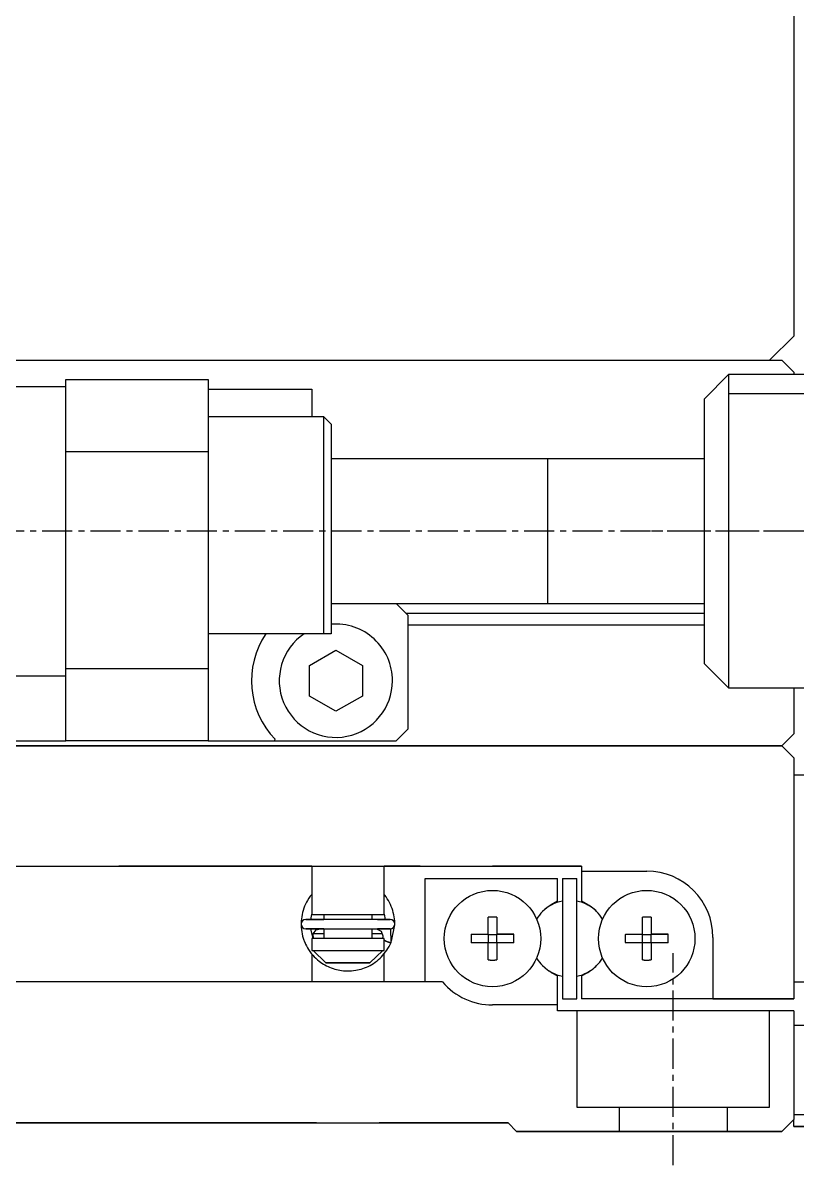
# Model space of a CAD drawing. Extents: x 431 to 680, y 131 to 323.
# Drawn here: x 474.07 to 506.2, y 179.55 to 226.94 of the extents above; entities that cross this region are included whole.
import ezdxf

# ---------------------------------------------------------------- set-up
doc = ezdxf.new("R2010")
doc.units = 0
doc.linetypes.add('CENTER', pattern=[2, 1.25, -0.25, 0.25, -0.25])
doc.layers.get('0').update_dxf_attribs({"linetype": 'CONTINUOUS'})
doc.layers.add('CENTER', color=1, linetype='CENTER')

msp = doc.modelspace()

# ---------------------------------------------------------------- linework, layer by layer
at = {"color": 7, "linetype": 'CONTINUOUS'}
for p, q in [((506.058, 296.947), (506.058, 213.947)), ((505.058, 212.947), (506.058, 213.947)), ((446.558, 212.947), (505.558, 212.947)), ((506.058, 212.447), (505.558, 212.947)), ((506.058, 212.447), (505.558, 212.947)), ((503.358, 212.347), (502.358, 211.347)), ((515.358, 212.347), (503.358, 212.347)), ((503.358, 212.347), (503.358, 205.789)), ((506.058, 212.447), (506.058, 212.347)), ((506.058, 212.447), (506.058, 212.347)), ((475.858, 212.147), (481.758, 212.147)), ((475.858, 209.147), (475.858, 212.147)), ((481.758, 212.147), (481.758, 209.147)), ((475.858, 211.847), (472.358, 211.847)), ((481.758, 211.747), (486.058, 211.747)), ((486.058, 211.747), (486.058, 210.597)), ((502.358, 205.798), (502.358, 211.347)), ((486.558, 210.597), (481.758, 210.597)), ((486.858, 210.297), (486.558, 210.597)), ((486.558, 201.597), (486.558, 210.597)), ((486.858, 210.297), (486.858, 201.597)), ((481.758, 209.147), (475.858, 209.147)), ((475.858, 200.147), (475.858, 209.147)), ((481.758, 209.147), (481.758, 200.147)), ((495.858, 208.847), (486.858, 208.847)), ((495.858, 208.847), (495.853, 208.847)), ((495.858, 205.98), (495.858, 208.847)), ((495.863, 208.847), (495.858, 208.847)), ((502.358, 208.847), (495.858, 208.847)), ((495.858, 205.847), (495.858, 205.98)), ((495.858, 205.69), (495.858, 205.847)), ((502.358, 200.347), (502.358, 205.798)), ((503.358, 205.789), (503.358, 199.347)), ((495.858, 202.847), (495.858, 205.69)), ((486.858, 202.847), (495.858, 202.847)), ((490.058, 202.347), (489.558, 202.847)), ((489.958, 202.447), (502.358, 202.447)), ((495.853, 202.847), (495.858, 202.847)), ((495.858, 202.847), (495.863, 202.847)), ((495.858, 202.847), (502.358, 202.847)), ((490.058, 197.647), (490.058, 202.347)), ((502.358, 201.947), (490.058, 201.947)), ((486.558, 201.597), (481.758, 201.597)), ((486.858, 201.597), (486.558, 201.597)), ((485.958, 200.283), (487.058, 200.918)), ((487.058, 200.918), (488.158, 200.283)), ((475.858, 197.147), (475.858, 200.147)), ((475.858, 200.147), (481.758, 200.147)), ((481.758, 200.147), (481.758, 197.147)), ((485.958, 199.012), (485.958, 200.283)), ((488.158, 200.283), (488.158, 199.012)), ((502.358, 200.347), (503.358, 199.347)), ((472.358, 199.847), (475.858, 199.847)), ((503.358, 199.347), (515.358, 199.347)), ((506.058, 199.347), (506.058, 197.447)), ((487.058, 198.377), (485.958, 199.012)), ((488.158, 199.012), (487.058, 198.377)), ((489.558, 197.147), (490.058, 197.647)), ((484.51, 197.147), (484.54, 197.217)), ((505.558, 196.947), (506.058, 197.447)), ((506.058, 197.447), (505.558, 196.947)), ((505.558, 196.947), (505.908, 197.297)), ((505.908, 197.297), (505.558, 196.947)), ((505.558, 196.947), (446.558, 196.947)), ((446.558, 196.947), (505.558, 196.947)), ((473.105, 197.147), (475.858, 197.147)), ((481.758, 197.147), (475.858, 197.147)), ((481.758, 197.147), (484.51, 197.147)), ((484.51, 197.147), (489.558, 197.147)), ((505.558, 196.947), (506.058, 196.447)), ((506.058, 196.447), (506.058, 186.447)), ((506.058, 195.747), (522.558, 195.747)), ((454.858, 191.947), (497.258, 191.947)), ((486.058, 191.947), (478.058, 191.947)), ((486.058, 191.947), (486.058, 189.947)), ((489.058, 189.947), (489.058, 191.947)), ((490.558, 191.947), (489.058, 191.947)), ((497.258, 191.947), (493.558, 191.947)), ((497.258, 191.947), (497.258, 191.747)), ((497.258, 191.747), (499.958, 191.747)), ((497.258, 191.747), (499.958, 191.747)), ((497.258, 191.747), (497.258, 190.498)), ((490.758, 191.447), (496.258, 191.447)), ((490.758, 187.147), (490.758, 191.447)), ((496.258, 190.498), (496.258, 191.447)), ((496.458, 191.447), (497.058, 191.447)), ((496.458, 191.447), (496.458, 186.447)), ((497.058, 186.447), (497.058, 191.447)), ((485.881, 190.531), (485.838, 190.453)), ((485.936, 190.618), (485.881, 190.531)), ((485.995, 190.703), (485.936, 190.618)), ((486.058, 190.783), (485.995, 190.703)), ((489.086, 190.748), (489.058, 190.783)), ((489.14, 190.676), (489.086, 190.748)), ((489.191, 190.602), (489.14, 190.676)), ((489.238, 190.525), (489.191, 190.602)), ((485.7, 190.12), (485.676, 190.034)), ((485.729, 190.206), (485.7, 190.12)), ((485.761, 190.29), (485.729, 190.206)), ((485.797, 190.372), (485.761, 190.29)), ((485.838, 190.453), (485.797, 190.372)), ((489.281, 190.446), (489.238, 190.525)), ((489.321, 190.365), (489.281, 190.446)), ((489.357, 190.283), (489.321, 190.365)), ((489.389, 190.199), (489.357, 190.283)), ((489.417, 190.113), (489.389, 190.199)), ((489.441, 190.027), (489.417, 190.113)), ((496.258, 190.498), (495.998, 190.348)), ((496.258, 190.498), (495.998, 190.348)), ((497.518, 190.348), (497.258, 190.498)), ((497.258, 190.498), (497.518, 190.348)), ((485.615, 189.589), (485.614, 189.573)), ((485.619, 189.679), (485.615, 189.589)), ((485.627, 189.768), (485.619, 189.679)), ((485.639, 189.857), (485.627, 189.768)), ((485.656, 189.946), (485.639, 189.857)), ((485.676, 190.034), (485.656, 189.946)), ((485.808, 189.742), (486.558, 189.742)), ((489.308, 189.742), (485.808, 189.742)), ((486.014, 189.743), (486.054, 189.948)), ((486.054, 189.948), (486.058, 189.961)), ((486.058, 189.947), (489.058, 189.947)), ((486.058, 189.947), (486.558, 189.947)), ((486.558, 189.947), (488.558, 189.947)), ((486.558, 189.947), (486.558, 189.742)), ((486.558, 189.947), (488.558, 189.947)), ((488.558, 189.947), (489.058, 189.947)), ((488.558, 189.742), (488.558, 189.947)), ((488.783, 189.742), (489.308, 189.742)), ((489.058, 189.959), (489.102, 189.743)), ((489.462, 189.939), (489.441, 190.027)), ((489.478, 189.85), (489.462, 189.939)), ((489.49, 189.761), (489.478, 189.85)), ((489.498, 189.672), (489.49, 189.761)), ((489.501, 189.582), (489.498, 189.672)), ((489.501, 189.572), (489.501, 189.582)), ((493.378, 189.127), (493.378, 189.834)), ((493.738, 189.834), (493.738, 189.127)), ((499.778, 189.127), (499.778, 189.834)), ((500.138, 189.834), (500.138, 189.127)), ((485.614, 189.521), (485.615, 189.499)), ((485.615, 189.499), (485.619, 189.409)), ((485.619, 189.409), (485.627, 189.319)), ((485.627, 189.319), (485.64, 189.23)), ((485.64, 189.23), (485.657, 189.142)), ((485.657, 189.142), (485.678, 189.054)), ((485.808, 189.352), (489.308, 189.352)), ((486.558, 189.352), (485.808, 189.352)), ((486.122, 188.947), (486.014, 189.352)), ((486.119, 189.143), (486.246, 189.306)), ((486.128, 188.936), (486.119, 189.143)), ((486.558, 189.147), (486.12, 189.147)), ((486.246, 189.306), (486.409, 189.352)), ((486.558, 189.352), (486.558, 188.947)), ((488.558, 188.947), (488.558, 189.352)), ((488.998, 189.147), (488.558, 189.147)), ((488.749, 189.352), (488.932, 189.258)), ((489.308, 189.352), (488.783, 189.352)), ((488.932, 189.258), (489.012, 189.068)), ((489.348, 188.787), (489.334, 189.354)), ((489.368, 188.84), (489.501, 189.519)), ((492.671, 189.127), (493.378, 189.127)), ((492.671, 189.127), (493.378, 189.127)), ((493.388, 189.117), (493.378, 189.127)), ((493.388, 188.778), (493.388, 189.117)), ((493.388, 189.117), (493.727, 189.117)), ((493.727, 189.117), (493.738, 189.127)), ((493.727, 189.117), (493.727, 188.778)), ((493.738, 189.127), (494.444, 189.127)), ((494.444, 189.127), (493.738, 189.127)), ((499.071, 189.127), (499.778, 189.127)), ((499.071, 189.127), (499.778, 189.127)), ((499.788, 189.117), (499.778, 189.127)), ((499.788, 188.778), (499.788, 189.117)), ((499.788, 189.117), (500.127, 189.117)), ((500.127, 189.117), (500.138, 189.127)), ((500.127, 189.117), (500.127, 188.778)), ((500.138, 189.127), (500.844, 189.127)), ((500.844, 189.127), (500.138, 189.127)), ((485.678, 189.054), (485.703, 188.968)), ((485.703, 188.968), (485.732, 188.883)), ((485.732, 188.883), (485.764, 188.8)), ((485.747, 188.842), (485.769, 188.783)), ((485.764, 188.8), (485.8, 188.719)), ((485.8, 188.719), (485.839, 188.641)), ((485.839, 188.641), (485.881, 188.565)), ((486.058, 188.947), (486.058, 188.447)), ((489.058, 188.947), (486.058, 188.947)), ((489.012, 189.068), (488.989, 188.939)), ((489.058, 188.447), (489.058, 188.947)), ((489.11, 188.849), (489.058, 188.876)), ((489.12, 188.845), (489.11, 188.849)), ((489.343, 188.778), (489.12, 188.845)), ((489.266, 188.62), (489.308, 188.702)), ((489.308, 188.702), (489.347, 188.788)), ((489.333, 188.755), (489.346, 188.785)), ((489.342, 188.783), (489.343, 188.778)), ((493.378, 188.767), (492.671, 188.767)), ((493.388, 188.778), (493.378, 188.767)), ((493.378, 188.061), (493.378, 188.767)), ((493.727, 188.778), (493.388, 188.778)), ((493.727, 188.778), (493.738, 188.767)), ((493.738, 188.767), (493.738, 188.061)), ((494.444, 188.767), (493.738, 188.767)), ((499.778, 188.767), (499.071, 188.767)), ((499.788, 188.778), (499.778, 188.767)), ((499.778, 188.061), (499.778, 188.767)), ((500.127, 188.778), (499.788, 188.778)), ((500.127, 188.778), (500.138, 188.767)), ((500.138, 188.767), (500.138, 188.061)), ((500.844, 188.767), (500.138, 188.767)), ((502.708, 188.997), (502.708, 186.447)), ((485.881, 188.565), (485.926, 188.492)), ((485.926, 188.492), (485.98, 188.412)), ((485.98, 188.412), (486.038, 188.335)), ((486.038, 188.335), (486.099, 188.263)), ((486.058, 188.447), (486.112, 188.447)), ((486.058, 188.311), (486.058, 187.147)), ((486.099, 188.263), (486.163, 188.194)), ((486.112, 188.447), (489.003, 188.447)), ((486.641, 187.947), (486.112, 188.447)), ((486.163, 188.194), (486.229, 188.129)), ((489.003, 188.447), (488.474, 187.947)), ((488.895, 188.136), (488.954, 188.195)), ((488.954, 188.195), (489.012, 188.258)), ((489.003, 188.447), (489.058, 188.447)), ((489.012, 188.258), (489.068, 188.324)), ((489.058, 187.147), (489.058, 188.311)), ((489.068, 188.324), (489.121, 188.393)), ((489.121, 188.393), (489.172, 188.465)), ((489.172, 188.465), (489.221, 188.541)), ((489.221, 188.541), (489.266, 188.62)), ((486.229, 188.129), (486.298, 188.068)), ((486.298, 188.068), (486.368, 188.011)), ((486.368, 188.011), (486.424, 187.969)), ((486.424, 187.969), (486.482, 187.929)), ((486.482, 187.929), (486.54, 187.892)), ((486.54, 187.892), (486.603, 187.854)), ((486.603, 187.854), (486.673, 187.816)), ((488.474, 187.947), (486.641, 187.947)), ((486.641, 187.947), (488.474, 187.947)), ((486.673, 187.816), (486.733, 187.787)), ((486.733, 187.787), (486.797, 187.759)), ((486.797, 187.759), (486.866, 187.731)), ((486.866, 187.731), (486.939, 187.705)), ((486.939, 187.705), (487.016, 187.681)), ((488.101, 187.681), (488.175, 187.705)), ((488.175, 187.705), (488.25, 187.731)), ((488.25, 187.731), (488.325, 187.762)), ((488.325, 187.762), (488.4, 187.796)), ((488.4, 187.796), (488.475, 187.834)), ((488.475, 187.834), (488.55, 187.876)), ((488.55, 187.876), (488.622, 187.921)), ((488.622, 187.921), (488.694, 187.97)), ((488.694, 187.97), (488.765, 188.023)), ((488.765, 188.023), (488.833, 188.081)), ((488.833, 188.081), (488.895, 188.136)), ((487.016, 187.681), (487.082, 187.663)), ((487.082, 187.663), (487.151, 187.647)), ((487.151, 187.647), (487.223, 187.633)), ((487.223, 187.633), (487.298, 187.621)), ((487.298, 187.621), (487.376, 187.612)), ((487.376, 187.612), (487.456, 187.607)), ((487.456, 187.607), (487.539, 187.604)), ((487.539, 187.604), (487.622, 187.605)), ((487.622, 187.605), (487.708, 187.609)), ((487.708, 187.609), (487.796, 187.618)), ((487.796, 187.618), (487.885, 187.631)), ((487.885, 187.631), (487.956, 187.645)), ((487.956, 187.645), (488.028, 187.662)), ((488.028, 187.662), (488.101, 187.681)), ((495.998, 187.547), (496.258, 187.397)), ((496.258, 186.197), (496.258, 187.397)), ((497.258, 187.397), (497.518, 187.547)), ((497.258, 187.397), (497.258, 186.447)), ((491.479, 187.147), (460.637, 187.147)), ((506.058, 187.147), (522.558, 187.147)), ((506.058, 187.147), (511.058, 187.147)), ((496.458, 186.447), (497.058, 186.447)), ((496.458, 186.447), (497.058, 186.447)), ((502.708, 186.447), (497.258, 186.447)), ((502.708, 186.447), (497.258, 186.447)), ((502.708, 186.447), (505.558, 186.447)), ((505.558, 186.447), (502.708, 186.447)), ((506.058, 186.447), (505.558, 186.447)), ((505.558, 186.447), (506.058, 186.447)), ((496.258, 186.197), (493.558, 186.197)), ((496.258, 185.947), (496.258, 186.197)), ((505.558, 185.947), (496.258, 185.947)), ((506.058, 185.947), (505.558, 185.947)), ((506.058, 185.947), (506.058, 181.447)), ((506.558, 185.347), (506.058, 185.347)), ((506.058, 181.647), (508.558, 181.647)), ((457.908, 181.297), (494.208, 181.297)), ((486.258, 181.297), (465.858, 181.297)), ((474.078, 181.297), (476.078, 181.297)), ((474.078, 181.297), (478.078, 181.297)), ((476.078, 181.297), (478.078, 181.297)), ((494.208, 181.297), (488.858, 181.297)), ((494.208, 181.297), (494.558, 180.947)), ((494.558, 180.947), (494.208, 181.297)), ((505.558, 180.947), (506.058, 181.447)), ((505.558, 180.947), (506.058, 181.447)), ((506.058, 181.147), (506.058, 181.447)), ((508.558, 181.147), (506.058, 181.147)), ((506.058, 181.147), (508.558, 181.147)), ((505.558, 180.947), (494.558, 180.947)), ((494.558, 180.947), (505.558, 180.947)), ((498.808, 180.947), (501.058, 180.947)), ((498.808, 180.947), (501.058, 180.947)), ((498.808, 180.947), (503.308, 180.947)), ((498.808, 180.947), (503.308, 180.947)), ((501.058, 180.947), (503.308, 180.947)), ((501.058, 180.947), (503.308, 180.947))]:
    msp.add_line(p, q, dxfattribs=at)
at = {"color": 3, "linetype": 'CONTINUOUS'}
for p, q in [((515.358, 211.547), (503.358, 211.547)), ((497.058, 185.947), (497.058, 181.947)), ((505.058, 181.947), (505.058, 185.947)), ((497.058, 181.947), (505.058, 181.947)), ((498.808, 181.947), (498.808, 180.947)), ((503.308, 180.947), (503.308, 181.947))]:
    msp.add_line(p, q, dxfattribs=at)
at = {"color": 7, "linetype": 'CONTINUOUS'}
for points in [[(493.738, 189.835, 0), (493.734, 189.835, 0), (493.732, 189.835, 0), (493.73, 189.835, 0), (493.726, 189.835, 0), (493.724, 189.835, 0), (493.72, 189.835, 0), (493.718, 189.835, 0), (493.716, 189.835, 0), (493.712, 189.835, 0), (493.71, 189.835, 0), (493.706, 189.835, 0), (493.704, 189.835, 0), (493.702, 189.835, 0), (493.698, 189.835, 0), (493.696, 189.835, 0), (493.692, 189.835, 0), (493.69, 189.835, 0), (493.688, 189.835, 0), (493.684, 189.835, 0), (493.682, 189.835, 0), (493.678, 189.835, 0), (493.676, 189.835, 0), (493.674, 189.835, 0), (493.67, 189.835, 0), (493.668, 189.835, 0), (493.664, 189.835, 0), (493.662, 189.835, 0), (493.66, 189.835, 0), (493.656, 189.835, 0), (493.654, 189.835, 0), (493.65, 189.835, 0), (493.648, 189.835, 0), (493.644, 189.835, 0), (493.642, 189.835, 0), (493.64, 189.837, 0), (493.636, 189.837, 0), (493.634, 189.837, 0), (493.63, 189.837, 0), (493.628, 189.837, 0), (493.626, 189.837, 0), (493.622, 189.837, 0), (493.62, 189.837, 0), (493.616, 189.837, 0), (493.614, 189.837, 0), (493.612, 189.837, 0), (493.608, 189.837, 0), (493.606, 189.837, 0), (493.602, 189.837, 0), (493.6, 189.837, 0), (493.598, 189.837, 0), (493.594, 189.837, 0), (493.592, 189.837, 0), (493.588, 189.837, 0), (493.586, 189.837, 0), (493.584, 189.837, 0), (493.58, 189.837, 0), (493.578, 189.837, 0), (493.574, 189.837, 0), (493.572, 189.837, 0), (493.57, 189.837, 0), (493.566, 189.837, 0), (493.564, 189.837, 0), (493.56, 189.837, 0), (493.558, 189.837, 0), (493.554, 189.837, 0), (493.552, 189.837, 0), (493.55, 189.837, 0), (493.546, 189.837, 0), (493.544, 189.837, 0), (493.54, 189.837, 0), (493.538, 189.837, 0), (493.536, 189.837, 0), (493.532, 189.837, 0), (493.53, 189.837, 0), (493.526, 189.837, 0), (493.524, 189.837, 0), (493.522, 189.837, 0), (493.518, 189.837, 0), (493.516, 189.837, 0), (493.512, 189.837, 0), (493.51, 189.837, 0), (493.508, 189.837, 0), (493.504, 189.837, 0), (493.502, 189.837, 0), (493.498, 189.837, 0), (493.496, 189.837, 0), (493.494, 189.837, 0), (493.49, 189.837, 0), (493.488, 189.837, 0), (493.484, 189.837, 0), (493.482, 189.837, 0), (493.478, 189.837, 0), (493.476, 189.837, 0), (493.474, 189.835, 0), (493.47, 189.835, 0), (493.468, 189.835, 0), (493.464, 189.835, 0), (493.462, 189.835, 0), (493.46, 189.835, 0), (493.456, 189.835, 0), (493.454, 189.835, 0), (493.45, 189.835, 0), (493.448, 189.835, 0), (493.446, 189.835, 0), (493.442, 189.835, 0), (493.44, 189.835, 0), (493.436, 189.835, 0), (493.434, 189.835, 0), (493.432, 189.835, 0), (493.428, 189.835, 0), (493.426, 189.835, 0), (493.422, 189.835, 0), (493.42, 189.835, 0), (493.418, 189.835, 0), (493.414, 189.835, 0), (493.412, 189.835, 0), (493.408, 189.835, 0), (493.406, 189.835, 0), (493.404, 189.835, 0), (493.4, 189.835, 0), (493.398, 189.835, 0), (493.394, 189.835, 0), (493.392, 189.835, 0), (493.39, 189.835, 0), (493.386, 189.835, 0), (493.384, 189.835, 0), (493.38, 189.835, 0), (493.378, 189.835, 0)], [(500.138, 189.835, 0), (500.134, 189.835, 0), (500.132, 189.835, 0), (500.13, 189.835, 0), (500.126, 189.835, 0), (500.124, 189.835, 0), (500.12, 189.835, 0), (500.118, 189.835, 0), (500.116, 189.835, 0), (500.112, 189.835, 0), (500.11, 189.835, 0), (500.106, 189.835, 0), (500.104, 189.835, 0), (500.102, 189.835, 0), (500.098, 189.835, 0), (500.096, 189.835, 0), (500.092, 189.835, 0), (500.09, 189.835, 0), (500.088, 189.835, 0), (500.084, 189.835, 0), (500.082, 189.835, 0), (500.078, 189.835, 0), (500.076, 189.835, 0), (500.074, 189.835, 0), (500.07, 189.835, 0), (500.068, 189.835, 0), (500.064, 189.835, 0), (500.062, 189.835, 0), (500.06, 189.835, 0), (500.056, 189.835, 0), (500.054, 189.835, 0), (500.05, 189.835, 0), (500.048, 189.835, 0), (500.044, 189.835, 0), (500.042, 189.835, 0), (500.04, 189.837, 0), (500.036, 189.837, 0), (500.034, 189.837, 0), (500.03, 189.837, 0), (500.028, 189.837, 0), (500.026, 189.837, 0), (500.022, 189.837, 0), (500.02, 189.837, 0), (500.016, 189.837, 0), (500.014, 189.837, 0), (500.012, 189.837, 0), (500.008, 189.837, 0), (500.006, 189.837, 0), (500.002, 189.837, 0), (500, 189.837, 0), (499.998, 189.837, 0), (499.994, 189.837, 0), (499.992, 189.837, 0), (499.988, 189.837, 0), (499.986, 189.837, 0), (499.984, 189.837, 0), (499.98, 189.837, 0), (499.978, 189.837, 0), (499.974, 189.837, 0), (499.972, 189.837, 0), (499.97, 189.837, 0), (499.966, 189.837, 0), (499.964, 189.837, 0), (499.96, 189.837, 0), (499.958, 189.837, 0), (499.954, 189.837, 0), (499.952, 189.837, 0), (499.95, 189.837, 0), (499.946, 189.837, 0), (499.944, 189.837, 0), (499.94, 189.837, 0), (499.938, 189.837, 0), (499.936, 189.837, 0), (499.932, 189.837, 0), (499.93, 189.837, 0), (499.926, 189.837, 0), (499.924, 189.837, 0), (499.922, 189.837, 0), (499.918, 189.837, 0), (499.916, 189.837, 0), (499.912, 189.837, 0), (499.91, 189.837, 0), (499.908, 189.837, 0), (499.904, 189.837, 0), (499.902, 189.837, 0), (499.898, 189.837, 0), (499.896, 189.837, 0), (499.894, 189.837, 0), (499.89, 189.837, 0), (499.888, 189.837, 0), (499.884, 189.837, 0), (499.882, 189.837, 0), (499.878, 189.837, 0), (499.876, 189.837, 0), (499.874, 189.835, 0), (499.87, 189.835, 0), (499.868, 189.835, 0), (499.864, 189.835, 0), (499.862, 189.835, 0), (499.86, 189.835, 0), (499.856, 189.835, 0), (499.854, 189.835, 0), (499.85, 189.835, 0), (499.848, 189.835, 0), (499.846, 189.835, 0), (499.842, 189.835, 0), (499.84, 189.835, 0), (499.836, 189.835, 0), (499.834, 189.835, 0), (499.832, 189.835, 0), (499.828, 189.835, 0), (499.826, 189.835, 0), (499.822, 189.835, 0), (499.82, 189.835, 0), (499.818, 189.835, 0), (499.814, 189.835, 0), (499.812, 189.835, 0), (499.808, 189.835, 0), (499.806, 189.835, 0), (499.804, 189.835, 0), (499.8, 189.835, 0), (499.798, 189.835, 0), (499.794, 189.835, 0), (499.792, 189.835, 0), (499.79, 189.835, 0), (499.786, 189.835, 0), (499.784, 189.835, 0), (499.78, 189.835, 0), (499.778, 189.835, 0)], [(492.672, 189.127, 0), (492.672, 189.125, 0), (492.672, 189.123, 0), (492.672, 189.119, 0), (492.672, 189.117, 0), (492.672, 189.113, 0), (492.672, 189.111, 0), (492.67, 189.109, 0), (492.67, 189.105, 0), (492.67, 189.103, 0), (492.67, 189.099, 0), (492.67, 189.097, 0), (492.67, 189.095, 0), (492.67, 189.091, 0), (492.67, 189.089, 0), (492.67, 189.085, 0), (492.67, 189.083, 0), (492.67, 189.081, 0), (492.67, 189.077, 0), (492.67, 189.075, 0), (492.67, 189.071, 0), (492.67, 189.069, 0), (492.67, 189.067, 0), (492.67, 189.063, 0), (492.67, 189.061, 0), (492.67, 189.057, 0), (492.67, 189.055, 0), (492.67, 189.051, 0), (492.67, 189.049, 0), (492.67, 189.047, 0), (492.67, 189.043, 0), (492.67, 189.041, 0), (492.67, 189.037, 0), (492.67, 189.035, 0), (492.67, 189.033, 0), (492.67, 189.029, 0), (492.67, 189.027, 0), (492.67, 189.023, 0), (492.67, 189.021, 0), (492.67, 189.019, 0), (492.67, 189.015, 0), (492.67, 189.013, 0), (492.67, 189.009, 0), (492.67, 189.007, 0), (492.67, 189.005, 0), (492.67, 189.001, 0), (492.67, 188.999, 0), (492.67, 188.995, 0), (492.67, 188.993, 0), (492.67, 188.991, 0), (492.67, 188.987, 0), (492.67, 188.985, 0), (492.67, 188.981, 0), (492.67, 188.979, 0), (492.67, 188.977, 0), (492.67, 188.973, 0), (492.67, 188.971, 0), (492.67, 188.967, 0), (492.67, 188.965, 0), (492.67, 188.961, 0), (492.67, 188.959, 0), (492.67, 188.957, 0), (492.67, 188.953, 0), (492.67, 188.951, 0), (492.67, 188.947, 0), (492.67, 188.945, 0), (492.67, 188.943, 0), (492.67, 188.939, 0), (492.67, 188.937, 0), (492.67, 188.933, 0), (492.67, 188.931, 0), (492.67, 188.929, 0), (492.67, 188.925, 0), (492.67, 188.923, 0), (492.67, 188.919, 0), (492.67, 188.917, 0), (492.67, 188.915, 0), (492.67, 188.911, 0), (492.67, 188.909, 0), (492.67, 188.905, 0), (492.67, 188.903, 0), (492.67, 188.901, 0), (492.67, 188.897, 0), (492.67, 188.895, 0), (492.67, 188.891, 0), (492.67, 188.889, 0), (492.67, 188.885, 0), (492.67, 188.883, 0), (492.67, 188.881, 0), (492.67, 188.877, 0), (492.67, 188.875, 0), (492.67, 188.871, 0), (492.67, 188.869, 0), (492.67, 188.867, 0), (492.67, 188.863, 0), (492.67, 188.861, 0), (492.67, 188.857, 0), (492.67, 188.855, 0), (492.67, 188.853, 0), (492.67, 188.849, 0), (492.67, 188.847, 0), (492.67, 188.843, 0), (492.67, 188.841, 0), (492.67, 188.839, 0), (492.67, 188.835, 0), (492.67, 188.833, 0), (492.67, 188.829, 0), (492.67, 188.827, 0), (492.67, 188.825, 0), (492.67, 188.821, 0), (492.67, 188.819, 0), (492.67, 188.815, 0), (492.67, 188.813, 0), (492.67, 188.811, 0), (492.67, 188.807, 0), (492.67, 188.805, 0), (492.67, 188.801, 0), (492.67, 188.799, 0), (492.67, 188.795, 0), (492.67, 188.793, 0), (492.67, 188.791, 0), (492.67, 188.787, 0), (492.672, 188.785, 0), (492.672, 188.781, 0), (492.672, 188.779, 0), (492.672, 188.777, 0), (492.672, 188.773, 0), (492.672, 188.771, 0), (492.672, 188.767, 0)], [(494.444, 188.767, 0), (494.444, 188.771, 0), (494.444, 188.773, 0), (494.444, 188.777, 0), (494.444, 188.779, 0), (494.444, 188.781, 0), (494.444, 188.785, 0), (494.444, 188.787, 0), (494.444, 188.791, 0), (494.444, 188.793, 0), (494.444, 188.795, 0), (494.444, 188.799, 0), (494.444, 188.801, 0), (494.444, 188.805, 0), (494.446, 188.807, 0), (494.446, 188.811, 0), (494.446, 188.813, 0), (494.446, 188.815, 0), (494.446, 188.819, 0), (494.446, 188.821, 0), (494.446, 188.825, 0), (494.446, 188.827, 0), (494.446, 188.829, 0), (494.446, 188.833, 0), (494.446, 188.835, 0), (494.446, 188.839, 0), (494.446, 188.841, 0), (494.446, 188.843, 0), (494.446, 188.847, 0), (494.446, 188.849, 0), (494.446, 188.853, 0), (494.446, 188.855, 0), (494.446, 188.857, 0), (494.446, 188.861, 0), (494.446, 188.863, 0), (494.446, 188.867, 0), (494.446, 188.869, 0), (494.446, 188.871, 0), (494.446, 188.875, 0), (494.446, 188.877, 0), (494.446, 188.881, 0), (494.446, 188.883, 0), (494.446, 188.885, 0), (494.446, 188.889, 0), (494.446, 188.891, 0), (494.446, 188.895, 0), (494.446, 188.897, 0), (494.446, 188.901, 0), (494.446, 188.903, 0), (494.446, 188.905, 0), (494.446, 188.909, 0), (494.446, 188.911, 0), (494.446, 188.915, 0), (494.446, 188.917, 0), (494.446, 188.919, 0), (494.446, 188.923, 0), (494.446, 188.925, 0), (494.446, 188.929, 0), (494.446, 188.931, 0), (494.446, 188.933, 0), (494.446, 188.937, 0), (494.446, 188.939, 0), (494.446, 188.943, 0), (494.446, 188.945, 0), (494.446, 188.947, 0), (494.446, 188.951, 0), (494.446, 188.953, 0), (494.446, 188.957, 0), (494.446, 188.959, 0), (494.446, 188.961, 0), (494.446, 188.965, 0), (494.446, 188.967, 0), (494.446, 188.971, 0), (494.446, 188.973, 0), (494.446, 188.977, 0), (494.446, 188.979, 0), (494.446, 188.981, 0), (494.446, 188.985, 0), (494.446, 188.987, 0), (494.446, 188.991, 0), (494.446, 188.993, 0), (494.446, 188.995, 0), (494.446, 188.999, 0), (494.446, 189.001, 0), (494.446, 189.005, 0), (494.446, 189.007, 0), (494.446, 189.009, 0), (494.446, 189.013, 0), (494.446, 189.015, 0), (494.446, 189.019, 0), (494.446, 189.021, 0), (494.446, 189.023, 0), (494.446, 189.027, 0), (494.446, 189.029, 0), (494.446, 189.033, 0), (494.446, 189.035, 0), (494.446, 189.037, 0), (494.446, 189.041, 0), (494.446, 189.043, 0), (494.446, 189.047, 0), (494.446, 189.049, 0), (494.446, 189.051, 0), (494.446, 189.055, 0), (494.446, 189.057, 0), (494.446, 189.061, 0), (494.446, 189.063, 0), (494.446, 189.067, 0), (494.446, 189.069, 0), (494.446, 189.071, 0), (494.446, 189.075, 0), (494.446, 189.077, 0), (494.446, 189.081, 0), (494.446, 189.083, 0), (494.446, 189.085, 0), (494.446, 189.089, 0), (494.444, 189.091, 0), (494.444, 189.095, 0), (494.444, 189.097, 0), (494.444, 189.099, 0), (494.444, 189.103, 0), (494.444, 189.105, 0), (494.444, 189.109, 0), (494.444, 189.111, 0), (494.444, 189.113, 0), (494.444, 189.117, 0), (494.444, 189.119, 0), (494.444, 189.123, 0), (494.444, 189.125, 0), (494.444, 189.127, 0)], [(499.072, 189.127, 0), (499.072, 189.125, 0), (499.072, 189.123, 0), (499.072, 189.119, 0), (499.072, 189.117, 0), (499.072, 189.113, 0), (499.072, 189.111, 0), (499.07, 189.109, 0), (499.07, 189.105, 0), (499.07, 189.103, 0), (499.07, 189.099, 0), (499.07, 189.097, 0), (499.07, 189.095, 0), (499.07, 189.091, 0), (499.07, 189.089, 0), (499.07, 189.085, 0), (499.07, 189.083, 0), (499.07, 189.081, 0), (499.07, 189.077, 0), (499.07, 189.075, 0), (499.07, 189.071, 0), (499.07, 189.069, 0), (499.07, 189.067, 0), (499.07, 189.063, 0), (499.07, 189.061, 0), (499.07, 189.057, 0), (499.07, 189.055, 0), (499.07, 189.051, 0), (499.07, 189.049, 0), (499.07, 189.047, 0), (499.07, 189.043, 0), (499.07, 189.041, 0), (499.07, 189.037, 0), (499.07, 189.035, 0), (499.07, 189.033, 0), (499.07, 189.029, 0), (499.07, 189.027, 0), (499.07, 189.023, 0), (499.07, 189.021, 0), (499.07, 189.019, 0), (499.07, 189.015, 0), (499.07, 189.013, 0), (499.07, 189.009, 0), (499.07, 189.007, 0), (499.07, 189.005, 0), (499.07, 189.001, 0), (499.07, 188.999, 0), (499.07, 188.995, 0), (499.07, 188.993, 0), (499.07, 188.991, 0), (499.07, 188.987, 0), (499.07, 188.985, 0), (499.07, 188.981, 0), (499.07, 188.979, 0), (499.07, 188.977, 0), (499.07, 188.973, 0), (499.07, 188.971, 0), (499.07, 188.967, 0), (499.07, 188.965, 0), (499.07, 188.961, 0), (499.07, 188.959, 0), (499.07, 188.957, 0), (499.07, 188.953, 0), (499.07, 188.951, 0), (499.07, 188.947, 0), (499.07, 188.945, 0), (499.07, 188.943, 0), (499.07, 188.939, 0), (499.07, 188.937, 0), (499.07, 188.933, 0), (499.07, 188.931, 0), (499.07, 188.929, 0), (499.07, 188.925, 0), (499.07, 188.923, 0), (499.07, 188.919, 0), (499.07, 188.917, 0), (499.07, 188.915, 0), (499.07, 188.911, 0), (499.07, 188.909, 0), (499.07, 188.905, 0), (499.07, 188.903, 0), (499.07, 188.901, 0), (499.07, 188.897, 0), (499.07, 188.895, 0), (499.07, 188.891, 0), (499.07, 188.889, 0), (499.07, 188.885, 0), (499.07, 188.883, 0), (499.07, 188.881, 0), (499.07, 188.877, 0), (499.07, 188.875, 0), (499.07, 188.871, 0), (499.07, 188.869, 0), (499.07, 188.867, 0), (499.07, 188.863, 0), (499.07, 188.861, 0), (499.07, 188.857, 0), (499.07, 188.855, 0), (499.07, 188.853, 0), (499.07, 188.849, 0), (499.07, 188.847, 0), (499.07, 188.843, 0), (499.07, 188.841, 0), (499.07, 188.839, 0), (499.07, 188.835, 0), (499.07, 188.833, 0), (499.07, 188.829, 0), (499.07, 188.827, 0), (499.07, 188.825, 0), (499.07, 188.821, 0), (499.07, 188.819, 0), (499.07, 188.815, 0), (499.07, 188.813, 0), (499.07, 188.811, 0), (499.07, 188.807, 0), (499.07, 188.805, 0), (499.07, 188.801, 0), (499.07, 188.799, 0), (499.07, 188.795, 0), (499.07, 188.793, 0), (499.07, 188.791, 0), (499.07, 188.787, 0), (499.072, 188.785, 0), (499.072, 188.781, 0), (499.072, 188.779, 0), (499.072, 188.777, 0), (499.072, 188.773, 0), (499.072, 188.771, 0), (499.072, 188.767, 0)], [(500.844, 188.767, 0), (500.844, 188.771, 0), (500.844, 188.773, 0), (500.844, 188.777, 0), (500.844, 188.779, 0), (500.844, 188.781, 0), (500.844, 188.785, 0), (500.844, 188.787, 0), (500.844, 188.791, 0), (500.844, 188.793, 0), (500.844, 188.795, 0), (500.844, 188.799, 0), (500.844, 188.801, 0), (500.844, 188.805, 0), (500.846, 188.807, 0), (500.846, 188.811, 0), (500.846, 188.813, 0), (500.846, 188.815, 0), (500.846, 188.819, 0), (500.846, 188.821, 0), (500.846, 188.825, 0), (500.846, 188.827, 0), (500.846, 188.829, 0), (500.846, 188.833, 0), (500.846, 188.835, 0), (500.846, 188.839, 0), (500.846, 188.841, 0), (500.846, 188.843, 0), (500.846, 188.847, 0), (500.846, 188.849, 0), (500.846, 188.853, 0), (500.846, 188.855, 0), (500.846, 188.857, 0), (500.846, 188.861, 0), (500.846, 188.863, 0), (500.846, 188.867, 0), (500.846, 188.869, 0), (500.846, 188.871, 0), (500.846, 188.875, 0), (500.846, 188.877, 0), (500.846, 188.881, 0), (500.846, 188.883, 0), (500.846, 188.885, 0), (500.846, 188.889, 0), (500.846, 188.891, 0), (500.846, 188.895, 0), (500.846, 188.897, 0), (500.846, 188.901, 0), (500.846, 188.903, 0), (500.846, 188.905, 0), (500.846, 188.909, 0), (500.846, 188.911, 0), (500.846, 188.915, 0), (500.846, 188.917, 0), (500.846, 188.919, 0), (500.846, 188.923, 0), (500.846, 188.925, 0), (500.846, 188.929, 0), (500.846, 188.931, 0), (500.846, 188.933, 0), (500.846, 188.937, 0), (500.846, 188.939, 0), (500.846, 188.943, 0), (500.846, 188.945, 0), (500.846, 188.947, 0), (500.846, 188.951, 0), (500.846, 188.953, 0), (500.846, 188.957, 0), (500.846, 188.959, 0), (500.846, 188.961, 0), (500.846, 188.965, 0), (500.846, 188.967, 0), (500.846, 188.971, 0), (500.846, 188.973, 0), (500.846, 188.977, 0), (500.846, 188.979, 0), (500.846, 188.981, 0), (500.846, 188.985, 0), (500.846, 188.987, 0), (500.846, 188.991, 0), (500.846, 188.993, 0), (500.846, 188.995, 0), (500.846, 188.999, 0), (500.846, 189.001, 0), (500.846, 189.005, 0), (500.846, 189.007, 0), (500.846, 189.009, 0), (500.846, 189.013, 0), (500.846, 189.015, 0), (500.846, 189.019, 0), (500.846, 189.021, 0), (500.846, 189.023, 0), (500.846, 189.027, 0), (500.846, 189.029, 0), (500.846, 189.033, 0), (500.846, 189.035, 0), (500.846, 189.037, 0), (500.846, 189.041, 0), (500.846, 189.043, 0), (500.846, 189.047, 0), (500.846, 189.049, 0), (500.846, 189.051, 0), (500.846, 189.055, 0), (500.846, 189.057, 0), (500.846, 189.061, 0), (500.846, 189.063, 0), (500.846, 189.067, 0), (500.846, 189.069, 0), (500.846, 189.071, 0), (500.846, 189.075, 0), (500.846, 189.077, 0), (500.846, 189.081, 0), (500.846, 189.083, 0), (500.846, 189.085, 0), (500.846, 189.089, 0), (500.844, 189.091, 0), (500.844, 189.095, 0), (500.844, 189.097, 0), (500.844, 189.099, 0), (500.844, 189.103, 0), (500.844, 189.105, 0), (500.844, 189.109, 0), (500.844, 189.111, 0), (500.844, 189.113, 0), (500.844, 189.117, 0), (500.844, 189.119, 0), (500.844, 189.123, 0), (500.844, 189.125, 0), (500.844, 189.127, 0)], [(485.77, 188.785, 0), (485.77, 188.785, 0), (485.77, 188.785, 0), (485.77, 188.785, 0), (485.77, 188.785, 0), (485.77, 188.785, 0), (485.77, 188.785, 0), (485.77, 188.785, 0), (485.77, 188.785, 0), (485.77, 188.785, 0), (485.77, 188.783, 0), (485.77, 188.783, 0), (485.77, 188.783, 0), (485.77, 188.783, 0), (485.77, 188.783, 0), (485.77, 188.783, 0), (485.77, 188.783, 0), (485.77, 188.783, 0), (485.77, 188.783, 0), (485.77, 188.783, 0), (485.77, 188.783, 0), (485.77, 188.783, 0), (485.77, 188.783, 0), (485.77, 188.783, 0), (485.77, 188.783, 0), (485.77, 188.783, 0), (485.77, 188.783, 0), (485.77, 188.783, 0), (485.77, 188.783, 0), (485.77, 188.783, 0), (485.77, 188.783, 0), (485.77, 188.783, 0), (485.77, 188.783, 0), (485.77, 188.783, 0), (485.77, 188.783, 0), (485.77, 188.783, 0), (485.77, 188.783, 0), (485.77, 188.783, 0), (485.77, 188.783, 0), (485.77, 188.783, 0), (485.77, 188.783, 0), (485.77, 188.783, 0), (485.77, 188.783, 0), (485.77, 188.783, 0), (485.77, 188.783, 0), (485.77, 188.783, 0), (485.77, 188.783, 0), (485.77, 188.783, 0), (485.77, 188.783, 0), (485.77, 188.783, 0), (485.77, 188.783, 0), (485.77, 188.783, 0), (485.77, 188.783, 0), (485.77, 188.783, 0), (485.77, 188.783, 0), (485.77, 188.783, 0), (485.77, 188.781, 0), (485.77, 188.781, 0), (485.77, 188.781, 0), (485.77, 188.781, 0), (485.77, 188.781, 0), (485.77, 188.781, 0), (485.77, 188.781, 0), (485.77, 188.781, 0), (485.77, 188.781, 0), (485.77, 188.781, 0), (485.77, 188.781, 0), (485.77, 188.781, 0), (485.77, 188.781, 0), (485.77, 188.781, 0), (485.77, 188.781, 0), (485.77, 188.781, 0), (485.77, 188.781, 0), (485.77, 188.781, 0), (485.772, 188.781, 0), (485.772, 188.781, 0), (485.772, 188.781, 0), (485.772, 188.781, 0), (485.772, 188.781, 0), (485.772, 188.781, 0), (485.772, 188.781, 0), (485.772, 188.781, 0), (485.772, 188.781, 0), (485.772, 188.781, 0), (485.772, 188.781, 0), (485.772, 188.781, 0), (485.772, 188.781, 0), (485.772, 188.781, 0), (485.772, 188.781, 0), (485.772, 188.781, 0), (485.772, 188.781, 0), (485.772, 188.781, 0), (485.772, 188.781, 0), (485.772, 188.781, 0), (485.772, 188.781, 0), (485.772, 188.781, 0), (485.772, 188.781, 0), (485.772, 188.781, 0), (485.772, 188.781, 0), (485.772, 188.781, 0), (485.772, 188.781, 0), (485.772, 188.781, 0), (485.772, 188.781, 0), (485.772, 188.781, 0), (485.772, 188.781, 0), (485.772, 188.781, 0), (485.772, 188.781, 0), (485.774, 188.781, 0), (485.774, 188.781, 0), (485.774, 188.781, 0), (485.774, 188.781, 0), (485.774, 188.781, 0), (485.774, 188.781, 0), (485.774, 188.781, 0), (485.774, 188.781, 0), (485.774, 188.781, 0), (485.774, 188.781, 0), (485.774, 188.781, 0), (485.774, 188.781, 0), (485.774, 188.781, 0), (485.774, 188.781, 0), (485.774, 188.781, 0), (485.774, 188.781, 0), (485.774, 188.781, 0), (485.774, 188.781, 0), (485.774, 188.781, 0), (485.774, 188.781, 0), (485.774, 188.781, 0), (485.774, 188.781, 0)], [(489.058, 188.887, 0), (489.058, 188.887, 0), (489.058, 188.887, 0), (489.06, 188.887, 0), (489.06, 188.885, 0), (489.06, 188.885, 0), (489.06, 188.885, 0), (489.06, 188.885, 0), (489.062, 188.885, 0), (489.062, 188.885, 0), (489.062, 188.885, 0), (489.062, 188.885, 0), (489.064, 188.883, 0), (489.064, 188.883, 0), (489.064, 188.883, 0), (489.064, 188.883, 0), (489.066, 188.883, 0), (489.066, 188.883, 0), (489.066, 188.883, 0), (489.066, 188.883, 0), (489.068, 188.881, 0), (489.068, 188.881, 0), (489.068, 188.881, 0), (489.068, 188.881, 0), (489.07, 188.881, 0), (489.07, 188.881, 0), (489.07, 188.881, 0), (489.07, 188.881, 0), (489.07, 188.879, 0), (489.072, 188.879, 0), (489.072, 188.879, 0), (489.072, 188.879, 0), (489.072, 188.879, 0), (489.074, 188.879, 0), (489.074, 188.879, 0), (489.074, 188.879, 0), (489.074, 188.877, 0), (489.076, 188.877, 0), (489.076, 188.877, 0), (489.076, 188.877, 0), (489.076, 188.877, 0), (489.078, 188.877, 0), (489.078, 188.877, 0), (489.078, 188.877, 0), (489.078, 188.875, 0), (489.08, 188.875, 0), (489.08, 188.875, 0), (489.08, 188.875, 0), (489.08, 188.875, 0), (489.082, 188.875, 0), (489.082, 188.875, 0), (489.082, 188.875, 0), (489.082, 188.873, 0), (489.084, 188.873, 0), (489.084, 188.873, 0), (489.084, 188.873, 0), (489.084, 188.873, 0), (489.086, 188.873, 0), (489.086, 188.873, 0), (489.086, 188.873, 0), (489.086, 188.871, 0), (489.088, 188.871, 0), (489.088, 188.871, 0), (489.088, 188.871, 0), (489.09, 188.871, 0), (489.09, 188.871, 0), (489.09, 188.871, 0), (489.09, 188.871, 0), (489.092, 188.869, 0), (489.092, 188.869, 0), (489.092, 188.869, 0), (489.092, 188.869, 0), (489.094, 188.869, 0), (489.094, 188.869, 0), (489.094, 188.869, 0), (489.094, 188.867, 0), (489.096, 188.867, 0), (489.096, 188.867, 0), (489.096, 188.867, 0), (489.096, 188.867, 0), (489.098, 188.867, 0), (489.098, 188.867, 0), (489.098, 188.867, 0), (489.1, 188.865, 0), (489.1, 188.865, 0), (489.1, 188.865, 0), (489.1, 188.865, 0), (489.102, 188.865, 0), (489.102, 188.865, 0), (489.102, 188.865, 0), (489.102, 188.865, 0), (489.104, 188.863, 0), (489.104, 188.863, 0), (489.104, 188.863, 0), (489.104, 188.863, 0), (489.106, 188.863, 0), (489.106, 188.863, 0), (489.106, 188.863, 0), (489.108, 188.863, 0), (489.108, 188.861, 0), (489.108, 188.861, 0), (489.108, 188.861, 0), (489.11, 188.861, 0), (489.11, 188.861, 0), (489.11, 188.861, 0), (489.11, 188.861, 0), (489.112, 188.859, 0), (489.112, 188.859, 0), (489.112, 188.859, 0), (489.114, 188.859, 0), (489.114, 188.859, 0), (489.114, 188.859, 0), (489.114, 188.859, 0), (489.116, 188.859, 0), (489.116, 188.857, 0), (489.116, 188.857, 0), (489.118, 188.857, 0), (489.118, 188.857, 0), (489.118, 188.857, 0), (489.118, 188.857, 0), (489.12, 188.857, 0), (489.12, 188.857, 0), (489.12, 188.855, 0), (489.12, 188.855, 0), (489.122, 188.855, 0), (489.122, 188.855, 0), (489.122, 188.855, 0), (489.124, 188.855, 0), (489.124, 188.855, 0)], [(489.124, 188.855, 0), (489.126, 188.853, 0), (489.128, 188.853, 0), (489.13, 188.851, 0), (489.132, 188.851, 0), (489.134, 188.849, 0), (489.136, 188.849, 0), (489.138, 188.847, 0), (489.14, 188.847, 0), (489.144, 188.845, 0), (489.146, 188.845, 0), (489.148, 188.843, 0), (489.15, 188.843, 0), (489.152, 188.841, 0), (489.154, 188.841, 0), (489.156, 188.839, 0), (489.158, 188.839, 0), (489.16, 188.839, 0), (489.162, 188.837, 0), (489.166, 188.837, 0), (489.168, 188.835, 0), (489.17, 188.835, 0), (489.172, 188.833, 0), (489.174, 188.833, 0), (489.176, 188.831, 0), (489.178, 188.831, 0), (489.18, 188.829, 0), (489.182, 188.829, 0), (489.184, 188.829, 0), (489.188, 188.827, 0), (489.19, 188.827, 0), (489.192, 188.825, 0), (489.194, 188.825, 0), (489.196, 188.823, 0), (489.198, 188.823, 0), (489.2, 188.823, 0), (489.202, 188.821, 0), (489.204, 188.821, 0), (489.206, 188.819, 0), (489.208, 188.819, 0), (489.212, 188.817, 0), (489.214, 188.817, 0), (489.216, 188.817, 0), (489.218, 188.815, 0), (489.22, 188.815, 0), (489.222, 188.813, 0), (489.224, 188.813, 0), (489.226, 188.813, 0), (489.228, 188.811, 0), (489.23, 188.811, 0), (489.232, 188.811, 0), (489.234, 188.809, 0), (489.236, 188.809, 0), (489.238, 188.809, 0), (489.24, 188.807, 0), (489.242, 188.807, 0), (489.244, 188.805, 0), (489.246, 188.805, 0), (489.248, 188.805, 0), (489.25, 188.803, 0), (489.252, 188.803, 0), (489.254, 188.803, 0), (489.256, 188.803, 0), (489.258, 188.801, 0), (489.26, 188.801, 0), (489.262, 188.801, 0), (489.264, 188.799, 0), (489.266, 188.799, 0), (489.268, 188.799, 0), (489.27, 188.797, 0), (489.272, 188.797, 0), (489.272, 188.797, 0), (489.274, 188.797, 0), (489.276, 188.795, 0), (489.278, 188.795, 0), (489.28, 188.795, 0), (489.282, 188.795, 0), (489.284, 188.793, 0), (489.286, 188.793, 0), (489.286, 188.793, 0), (489.288, 188.793, 0), (489.29, 188.791, 0), (489.292, 188.791, 0), (489.294, 188.791, 0), (489.294, 188.791, 0), (489.296, 188.791, 0), (489.298, 188.789, 0), (489.3, 188.789, 0), (489.3, 188.789, 0), (489.302, 188.789, 0), (489.304, 188.789, 0), (489.306, 188.789, 0), (489.306, 188.787, 0), (489.308, 188.787, 0), (489.31, 188.787, 0), (489.31, 188.787, 0), (489.312, 188.787, 0), (489.314, 188.787, 0), (489.314, 188.785, 0), (489.316, 188.785, 0), (489.318, 188.785, 0), (489.318, 188.785, 0), (489.32, 188.785, 0), (489.32, 188.785, 0), (489.322, 188.785, 0), (489.324, 188.785, 0), (489.324, 188.785, 0), (489.326, 188.785, 0), (489.326, 188.785, 0), (489.328, 188.783, 0), (489.328, 188.783, 0), (489.33, 188.783, 0), (489.33, 188.783, 0), (489.332, 188.783, 0), (489.332, 188.783, 0), (489.334, 188.783, 0), (489.334, 188.783, 0), (489.334, 188.783, 0), (489.336, 188.783, 0), (489.336, 188.783, 0), (489.338, 188.783, 0), (489.338, 188.783, 0), (489.338, 188.783, 0), (489.34, 188.783, 0), (489.34, 188.783, 0), (489.34, 188.783, 0), (489.342, 188.783, 0), (489.342, 188.783, 0), (489.342, 188.783, 0)], [(489.342, 188.783, 0), (489.342, 188.783, 0), (489.342, 188.783, 0), (489.342, 188.783, 0), (489.342, 188.785, 0), (489.342, 188.785, 0), (489.342, 188.785, 0), (489.342, 188.785, 0), (489.344, 188.785, 0), (489.344, 188.785, 0), (489.344, 188.785, 0), (489.344, 188.785, 0), (489.344, 188.785, 0), (489.344, 188.785, 0), (489.344, 188.785, 0), (489.344, 188.785, 0), (489.344, 188.785, 0), (489.344, 188.785, 0), (489.344, 188.785, 0), (489.344, 188.785, 0), (489.344, 188.785, 0), (489.344, 188.785, 0), (489.344, 188.785, 0), (489.344, 188.785, 0), (489.344, 188.785, 0), (489.344, 188.785, 0), (489.344, 188.785, 0), (489.344, 188.785, 0), (489.344, 188.785, 0), (489.344, 188.785, 0), (489.344, 188.785, 0), (489.344, 188.785, 0), (489.344, 188.785, 0), (489.344, 188.785, 0), (489.344, 188.785, 0), (489.344, 188.785, 0), (489.344, 188.785, 0), (489.344, 188.785, 0), (489.344, 188.785, 0), (489.344, 188.785, 0), (489.344, 188.785, 0), (489.344, 188.785, 0), (489.344, 188.785, 0), (489.346, 188.785, 0), (489.346, 188.785, 0), (489.346, 188.785, 0), (489.346, 188.785, 0), (489.346, 188.785, 0), (489.346, 188.785, 0), (489.346, 188.785, 0), (489.346, 188.785, 0), (489.346, 188.785, 0), (489.346, 188.785, 0), (489.346, 188.785, 0), (489.346, 188.785, 0), (489.346, 188.785, 0), (489.346, 188.785, 0), (489.346, 188.785, 0), (489.346, 188.785, 0), (489.346, 188.785, 0), (489.346, 188.785, 0), (489.346, 188.785, 0), (489.346, 188.785, 0), (489.346, 188.785, 0), (489.346, 188.785, 0), (489.346, 188.785, 0), (489.346, 188.785, 0), (489.346, 188.785, 0), (489.346, 188.785, 0), (489.346, 188.785, 0), (489.346, 188.785, 0), (489.346, 188.785, 0), (489.346, 188.785, 0), (489.346, 188.785, 0), (489.346, 188.785, 0), (489.346, 188.785, 0), (489.346, 188.785, 0), (489.346, 188.785, 0), (489.346, 188.785, 0), (489.346, 188.785, 0), (489.346, 188.785, 0), (489.346, 188.785, 0), (489.346, 188.785, 0), (489.346, 188.785, 0), (489.346, 188.785, 0), (489.346, 188.785, 0), (489.346, 188.785, 0), (489.346, 188.785, 0), (489.346, 188.785, 0), (489.346, 188.785, 0), (489.346, 188.785, 0), (489.346, 188.785, 0), (489.348, 188.785, 0), (489.348, 188.787, 0), (489.348, 188.787, 0), (489.348, 188.787, 0), (489.348, 188.787, 0), (489.348, 188.787, 0), (489.348, 188.787, 0), (489.348, 188.787, 0), (489.348, 188.787, 0), (489.348, 188.787, 0), (489.348, 188.787, 0), (489.348, 188.787, 0), (489.348, 188.787, 0), (489.348, 188.787, 0), (489.348, 188.787, 0), (489.348, 188.787, 0), (489.348, 188.787, 0), (489.348, 188.787, 0), (489.348, 188.787, 0), (489.348, 188.787, 0), (489.348, 188.787, 0), (489.348, 188.787, 0), (489.348, 188.787, 0), (489.348, 188.787, 0), (489.348, 188.787, 0), (489.348, 188.787, 0), (489.348, 188.787, 0), (489.348, 188.787, 0), (489.348, 188.787, 0), (489.348, 188.787, 0), (489.348, 188.787, 0), (489.348, 188.787, 0), (489.348, 188.787, 0), (489.348, 188.787, 0), (489.348, 188.787, 0), (489.348, 188.787, 0), (489.348, 188.787, 0)], [(493.378, 188.061, 0), (493.38, 188.061, 0), (493.384, 188.061, 0), (493.386, 188.061, 0), (493.39, 188.061, 0), (493.392, 188.061, 0), (493.394, 188.061, 0), (493.398, 188.061, 0), (493.4, 188.061, 0), (493.404, 188.061, 0), (493.406, 188.061, 0), (493.408, 188.061, 0), (493.412, 188.061, 0), (493.414, 188.061, 0), (493.418, 188.061, 0), (493.42, 188.061, 0), (493.422, 188.061, 0), (493.426, 188.061, 0), (493.428, 188.061, 0), (493.432, 188.061, 0), (493.434, 188.061, 0), (493.436, 188.061, 0), (493.44, 188.061, 0), (493.442, 188.061, 0), (493.446, 188.061, 0), (493.448, 188.061, 0), (493.45, 188.061, 0), (493.454, 188.061, 0), (493.456, 188.059, 0), (493.46, 188.059, 0), (493.462, 188.059, 0), (493.464, 188.059, 0), (493.468, 188.059, 0), (493.47, 188.059, 0), (493.474, 188.059, 0), (493.476, 188.059, 0), (493.478, 188.059, 0), (493.482, 188.059, 0), (493.484, 188.059, 0), (493.488, 188.059, 0), (493.49, 188.059, 0), (493.494, 188.059, 0), (493.496, 188.059, 0), (493.498, 188.059, 0), (493.502, 188.059, 0), (493.504, 188.059, 0), (493.508, 188.059, 0), (493.51, 188.059, 0), (493.512, 188.059, 0), (493.516, 188.059, 0), (493.518, 188.059, 0), (493.522, 188.059, 0), (493.524, 188.059, 0), (493.526, 188.059, 0), (493.53, 188.059, 0), (493.532, 188.059, 0), (493.536, 188.059, 0), (493.538, 188.059, 0), (493.54, 188.059, 0), (493.544, 188.059, 0), (493.546, 188.059, 0), (493.55, 188.059, 0), (493.552, 188.059, 0), (493.554, 188.059, 0), (493.558, 188.059, 0), (493.56, 188.059, 0), (493.564, 188.059, 0), (493.566, 188.059, 0), (493.57, 188.059, 0), (493.572, 188.059, 0), (493.574, 188.059, 0), (493.578, 188.059, 0), (493.58, 188.059, 0), (493.584, 188.059, 0), (493.586, 188.059, 0), (493.588, 188.059, 0), (493.592, 188.059, 0), (493.594, 188.059, 0), (493.598, 188.059, 0), (493.6, 188.059, 0), (493.602, 188.059, 0), (493.606, 188.059, 0), (493.608, 188.059, 0), (493.612, 188.059, 0), (493.614, 188.059, 0), (493.616, 188.059, 0), (493.62, 188.059, 0), (493.622, 188.059, 0), (493.626, 188.059, 0), (493.628, 188.059, 0), (493.63, 188.059, 0), (493.634, 188.059, 0), (493.636, 188.059, 0), (493.64, 188.059, 0), (493.642, 188.059, 0), (493.644, 188.059, 0), (493.648, 188.059, 0), (493.65, 188.059, 0), (493.654, 188.059, 0), (493.656, 188.059, 0), (493.66, 188.059, 0), (493.662, 188.061, 0), (493.664, 188.061, 0), (493.668, 188.061, 0), (493.67, 188.061, 0), (493.674, 188.061, 0), (493.676, 188.061, 0), (493.678, 188.061, 0), (493.682, 188.061, 0), (493.684, 188.061, 0), (493.688, 188.061, 0), (493.69, 188.061, 0), (493.692, 188.061, 0), (493.696, 188.061, 0), (493.698, 188.061, 0), (493.702, 188.061, 0), (493.704, 188.061, 0), (493.706, 188.061, 0), (493.71, 188.061, 0), (493.712, 188.061, 0), (493.716, 188.061, 0), (493.718, 188.061, 0), (493.72, 188.061, 0), (493.724, 188.061, 0), (493.726, 188.061, 0), (493.73, 188.061, 0), (493.732, 188.061, 0), (493.734, 188.061, 0), (493.738, 188.061, 0)], [(499.778, 188.061, 0), (499.78, 188.061, 0), (499.784, 188.061, 0), (499.786, 188.061, 0), (499.79, 188.061, 0), (499.792, 188.061, 0), (499.794, 188.061, 0), (499.798, 188.061, 0), (499.8, 188.061, 0), (499.804, 188.061, 0), (499.806, 188.061, 0), (499.808, 188.061, 0), (499.812, 188.061, 0), (499.814, 188.061, 0), (499.818, 188.061, 0), (499.82, 188.061, 0), (499.822, 188.061, 0), (499.826, 188.061, 0), (499.828, 188.061, 0), (499.832, 188.061, 0), (499.834, 188.061, 0), (499.836, 188.061, 0), (499.84, 188.061, 0), (499.842, 188.061, 0), (499.846, 188.061, 0), (499.848, 188.061, 0), (499.85, 188.061, 0), (499.854, 188.061, 0), (499.856, 188.059, 0), (499.86, 188.059, 0), (499.862, 188.059, 0), (499.864, 188.059, 0), (499.868, 188.059, 0), (499.87, 188.059, 0), (499.874, 188.059, 0), (499.876, 188.059, 0), (499.878, 188.059, 0), (499.882, 188.059, 0), (499.884, 188.059, 0), (499.888, 188.059, 0), (499.89, 188.059, 0), (499.894, 188.059, 0), (499.896, 188.059, 0), (499.898, 188.059, 0), (499.902, 188.059, 0), (499.904, 188.059, 0), (499.908, 188.059, 0), (499.91, 188.059, 0), (499.912, 188.059, 0), (499.916, 188.059, 0), (499.918, 188.059, 0), (499.922, 188.059, 0), (499.924, 188.059, 0), (499.926, 188.059, 0), (499.93, 188.059, 0), (499.932, 188.059, 0), (499.936, 188.059, 0), (499.938, 188.059, 0), (499.94, 188.059, 0), (499.944, 188.059, 0), (499.946, 188.059, 0), (499.95, 188.059, 0), (499.952, 188.059, 0), (499.954, 188.059, 0), (499.958, 188.059, 0), (499.96, 188.059, 0), (499.964, 188.059, 0), (499.966, 188.059, 0), (499.97, 188.059, 0), (499.972, 188.059, 0), (499.974, 188.059, 0), (499.978, 188.059, 0), (499.98, 188.059, 0), (499.984, 188.059, 0), (499.986, 188.059, 0), (499.988, 188.059, 0), (499.992, 188.059, 0), (499.994, 188.059, 0), (499.998, 188.059, 0), (500, 188.059, 0), (500.002, 188.059, 0), (500.006, 188.059, 0), (500.008, 188.059, 0), (500.012, 188.059, 0), (500.014, 188.059, 0), (500.016, 188.059, 0), (500.02, 188.059, 0), (500.022, 188.059, 0), (500.026, 188.059, 0), (500.028, 188.059, 0), (500.03, 188.059, 0), (500.034, 188.059, 0), (500.036, 188.059, 0), (500.04, 188.059, 0), (500.042, 188.059, 0), (500.044, 188.059, 0), (500.048, 188.059, 0), (500.05, 188.059, 0), (500.054, 188.059, 0), (500.056, 188.059, 0), (500.06, 188.059, 0), (500.062, 188.061, 0), (500.064, 188.061, 0), (500.068, 188.061, 0), (500.07, 188.061, 0), (500.074, 188.061, 0), (500.076, 188.061, 0), (500.078, 188.061, 0), (500.082, 188.061, 0), (500.084, 188.061, 0), (500.088, 188.061, 0), (500.09, 188.061, 0), (500.092, 188.061, 0), (500.096, 188.061, 0), (500.098, 188.061, 0), (500.102, 188.061, 0), (500.104, 188.061, 0), (500.106, 188.061, 0), (500.11, 188.061, 0), (500.112, 188.061, 0), (500.116, 188.061, 0), (500.118, 188.061, 0), (500.12, 188.061, 0), (500.124, 188.061, 0), (500.126, 188.061, 0), (500.13, 188.061, 0), (500.132, 188.061, 0), (500.134, 188.061, 0), (500.138, 188.061, 0)]]:
    msp.add_polyline3d(points, dxfattribs=at)
for centre in [(493.558, 188.947), (499.958, 188.947)]:
    msp.add_circle(centre, 2, dxfattribs=at)
for centre, radius, start, end in [((487.058, 199.647), 2.35, 0, 94.8821), ((487.058, 199.647), 3.5, 146.1416, 223.989), ((487.058, 199.647), 2.35, 123.9231, 0), ((499.958, 188.997), 2.75, 0, 90), ((496.873, 188.833), 1.75, 135, 148.1185), ((496.758, 188.947), 1.587, 134.9998, 149.5668), ((496.758, 188.947), 1.587, 100.8931, 134.9998), ((496.873, 188.833), 1.75, 120, 135), ((496.758, 188.947), 1.587, 44.9998, 79.107), ((496.643, 188.833), 1.75, 45, 60), ((496.758, 188.947), 1.587, 30.4333, 44.9998), ((496.643, 188.833), 1.75, 31.8815, 45), ((485.808, 189.547), 0.195, 90, 270), ((489.308, 189.547), 0.195, 270, 90), ((496.873, 189.062), 1.75, 211.8815, 225), ((496.758, 188.947), 1.587, 210.4332, 225.0002), ((496.873, 189.062), 1.75, 225, 240), ((496.758, 188.947), 1.587, 225.0002, 259.1069), ((496.758, 188.947), 1.587, 280.893, 315.0002), ((496.643, 189.062), 1.75, 300, 315), ((496.758, 188.947), 1.587, 315.0002, 329.5667), ((496.643, 189.062), 1.75, 315, 328.1185), ((493.558, 188.947), 2.75, 220.8852, 270)]:
    msp.add_arc(centre, radius, start, end, dxfattribs=at)
at = {"layer": 'CENTER', "color": 1, "linetype": 'CENTER'}
for p, q in [((508.121, 205.847), (458.96, 205.847)), ((518.558, 205.847), (500.158, 205.847)), ((501.058, 179.547), (501.058, 188.347))]:
    msp.add_line(p, q, dxfattribs=at)

doc.saveas('drawing.dxf')
